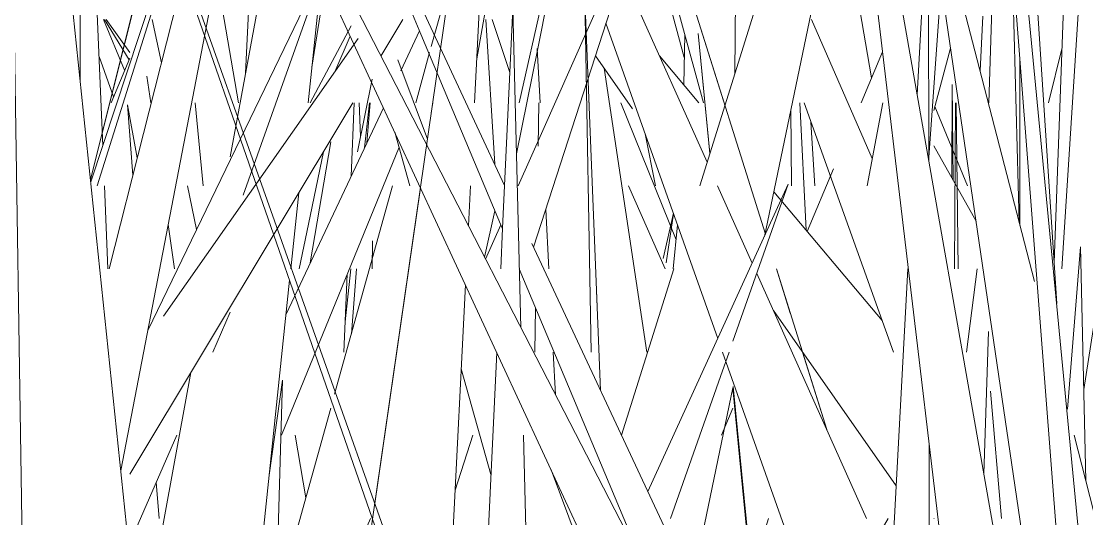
# Model space of a CAD drawing. Header units: millimetres. Extents: x -9575 to 27274, y -4387 to 11354.
# Drawn here: x -6287.36 to -6251.98, y 3072.05 to 3088.56 of the extents above; entities that cross this region are included whole.
import ezdxf

# ---------------------------------------------------------------- set-up
doc = ezdxf.new("R2010")
doc.units = ezdxf.units.MM
doc.layers.add('G-IMPT', color=8, linetype='Continuous', lineweight=9)

# ---------------------------------------------------------------- blocks, each defined once
blk = doc.blocks.new('Grass Array - 25_dwg-V49-North')
at = {"layer": 'G-IMPT'}
for p, q in [((-6285.061, 3083.316), (-6277.621, 3112.965)), ((-6281.379, 3048.02), (-6287.95, 3111.006)), ((-6251.143, 3048), (-6256.044, 3111.062)), ((-6272.508, 3063.788), (-6287.199, 3105.172)), ((-6269.462, 3103.185), (-6264.705, 3085.859)), ((-6262.645, 3081.494), (-6269.462, 3103.185)), ((-6280.545, 3101.309), (-6285.06, 3083.309)), ((-6260.389, 3058.27), (-6282.433, 3101.013)), ((-6279.172, 3048.052), (-6271.569, 3100.521)), ((-6271.569, 3100.521), (-6272.305, 3085.859)), ((-6254.983, 3100.053), (-6250.034, 3048.716)), ((-6287.773, 3099.735), (-6286.992, 3049.993)), ((-6264.829, 3083.1), (-6260.389, 3097.271)), ((-6284.843, 3083.1), (-6280.504, 3096.85)), ((-6271.307, 3083.116), (-6277.788, 3096.963)), ((-6274.086, 3088.129), (-6277.788, 3096.963)), ((-6284.444, 3080.341), (-6280.419, 3096.162)), ((-6284.129, 3096.31), (-6272.292, 3062.269)), ((-6279.854, 3095.449), (-6284.053, 3073.653)), ((-6259.716, 3095.608), (-6262.678, 3081.424)), ((-6257.539, 3094.748), (-6252.749, 3062.23)), ((-6257.539, 3094.748), (-6255.457, 3086.684)), ((-6252.972, 3079.196), (-6253.948, 3094.136)), ((-6285.401, 3086.57), (-6285.407, 3093.08)), ((-6280.419, 3084.059), (-6278.764, 3093.095)), ((-6264.017, 3085.859), (-6266.34, 3093.25)), ((-6260.232, 3093.138), (-6259.121, 3086.687)), ((-6270.346, 3081.061), (-6266.564, 3092.769)), ((-6270.042, 3084.94), (-6266.564, 3092.769)), ((-6257.604, 3086.119), (-6257.244, 3092.747)), ((-6257.222, 3083.948), (-6257.234, 3092.682)), ((-6277.996, 3091.44), (-6257.863, 3048)), ((-6271.527, 3091.377), (-6272.232, 3087.313)), ((-6270.822, 3085.859), (-6269.578, 3091.377)), ((-6270.21, 3087.653), (-6269.462, 3091.377)), ((-6263.659, 3086.833), (-6263.622, 3091.377)), ((-6263.659, 3086.833), (-6263.622, 3091.377)), ((-6282.495, 3090.973), (-6285.052, 3083.228)), ((-6252.805, 3080.341), (-6252.134, 3090.759)), ((-6284.654, 3084.432), (-6284.903, 3090.403)), ((-6283.158, 3078.3), (-6277.373, 3090.258)), ((-6280.149, 3085.859), (-6280.878, 3090.134)), ((-6279.992, 3082.794), (-6277.353, 3090.22)), ((-6277.371, 3090.254), (-6277.83, 3085.859)), ((-6273.743, 3087.726), (-6273.076, 3090.125)), ((-6279.772, 3089.84), (-6279.91, 3086.84)), ((-6277.707, 3087.04), (-6277.24, 3090.006)), ((-6256.808, 3089.786), (-6257.222, 3084.039)), ((-6268.647, 3089.399), (-6268.428, 3077.582)), ((-6268.647, 3089.399), (-6268.344, 3081.849)), ((-6268.122, 3076.311), (-6268.647, 3089.399)), ((-6264.584, 3083.881), (-6267.065, 3089.412)), ((-6271.375, 3081.691), (-6271.03, 3088.982)), ((-6270.772, 3078.402), (-6271.03, 3088.982)), ((-6255.429, 3088.728), (-6255.517, 3086.918)), ((-6283.928, 3086.938), (-6284.633, 3088.618)), ((-6283.783, 3087.285), (-6284.6, 3088.618)), ((-6283.759, 3087.524), (-6284.542, 3088.618)), ((-6282.705, 3087.178), (-6283.009, 3088.618)), ((-6277.768, 3085.859), (-6276.401, 3088.415)), ((-6275.416, 3087.407), (-6274.688, 3088.618)), ((-6271.931, 3088.618), (-6271.637, 3083.819)), ((-6267.942, 3088.502), (-6264.227, 3078.035)), ((-6276.176, 3087.988), (-6282.641, 3078.773)), ((-6276.948, 3086.887), (-6276.433, 3088.068)), ((-6274.133, 3088.241), (-6274.757, 3086.918)), ((-6274.086, 3088.129), (-6271.388, 3081.691)), ((-6265.358, 3086.452), (-6265.327, 3088.123)), ((-6264.492, 3084.175), (-6264.883, 3088.16)), ((-6264.488, 3084.187), (-6264.883, 3088.16)), ((-6270.21, 3087.653), (-6270.912, 3084.159)), ((-6270.226, 3087.653), (-6270.131, 3085.859)), ((-6256.497, 3087.674), (-6257.051, 3085.599)), ((-6252.795, 3087.694), (-6253.248, 3085.859)), ((-6284.777, 3087.388), (-6284.297, 3086.056)), ((-6284.379, 3085.859), (-6283.759, 3087.341)), ((-6274.852, 3087.281), (-6273.869, 3084.653)), ((-6274.262, 3085.859), (-6273.798, 3087.528)), ((-6259.468, 3085.859), (-6258.758, 3087.551)), ((-6254.199, 3087.323), (-6254.191, 3081.782)), ((-6266.589, 3077.582), (-6268.007, 3087.006)), ((-6283.187, 3086.738), (-6283.061, 3085.859)), ((-6276.199, 3084.224), (-6275.71, 3086.637)), ((-6253.711, 3079.921), (-6255.457, 3086.684)), ((-6256.454, 3083.365), (-6256.442, 3086.458)), ((-6256.407, 3083.281), (-6256.442, 3086.458)), ((-6283.759, 3073.53), (-6276.346, 3085.859)), ((-6281.586, 3085.859), (-6281.318, 3083.1)), ((-6276.301, 3085.859), (-6276.403, 3083.426)), ((-6276.14, 3085.859), (-6276.095, 3084.737)), ((-6275.964, 3084.357), (-6275.797, 3085.859)), ((-6275.885, 3084.523), (-6275.778, 3085.859)), ((-6273.743, 3085.52), (-6273.694, 3085.859)), ((-6270.173, 3085.859), (-6270.196, 3084.422)), ((-6259.272, 3083.1), (-6258.748, 3085.859)), ((-6256.365, 3080.341), (-6256.333, 3085.859)), ((-6256.239, 3080.341), (-6256.31, 3085.859)), ((-6283.652, 3083.453), (-6283.83, 3085.788)), ((-6283.507, 3084.025), (-6283.83, 3085.788)), ((-6275.333, 3085.694), (-6278.565, 3078.838)), ((-6261.798, 3085.638), (-6261.781, 3083.1)), ((-6255.934, 3083.1), (-6257.015, 3085.733)), ((-6261.003, 3083.1), (-6261.133, 3085.218)), ((-6274.456, 3083.1), (-6274.956, 3084.881)), ((-6270.042, 3084.94), (-6270.859, 3083.1)), ((-6266.637, 3084.824), (-6266.301, 3083.1)), ((-6277.762, 3080.541), (-6277.081, 3084.564)), ((-6274.815, 3084.38), (-6278.722, 3074.823)), ((-6277.824, 3081.829), (-6277.325, 3084.232)), ((-6261.261, 3081.59), (-6260.389, 3083.668)), ((-6284.484, 3080.341), (-6284.599, 3083.1)), ((-6281.536, 3081.653), (-6281.842, 3083.1)), ((-6276.953, 3076.185), (-6275.03, 3083.1)), ((-6275.633, 3072.481), (-6274.103, 3083.039)), ((-6272.444, 3083.1), (-6272.51, 3081.773)), ((-6266.551, 3072.954), (-6261.887, 3083.152)), ((-6263.084, 3080.535), (-6264.234, 3083.1)), ((-6263.727, 3077.941), (-6261.887, 3083.152)), ((-6278.143, 3082.871), (-6278.408, 3080.341)), ((-6269.942, 3082.31), (-6269.838, 3080.341)), ((-6271.976, 3080.738), (-6271.631, 3082.271)), ((-6266.037, 3080.689), (-6265.702, 3082.191)), ((-6265.943, 3080.547), (-6265.695, 3082.171)), ((-6282.481, 3081.812), (-6282.27, 3080.341)), ((-6277.824, 3081.829), (-6278.133, 3080.341)), ((-6271.435, 3081.804), (-6271.94, 3080.667)), ((-6271.375, 3081.691), (-6271.438, 3080.341)), ((-6268.122, 3076.311), (-6268.344, 3081.849)), ((-6265.567, 3081.81), (-6265.706, 3080.341)), ((-6275.696, 3081.278), (-6275.712, 3080.341)), ((-6259.678, 3058.27), (-6270.403, 3081.184)), ((-6276.605, 3078.584), (-6276.41, 3080.341)), ((-6276.395, 3078.191), (-6276.222, 3080.341)), ((-6270.822, 3080.341), (-6267.065, 3071.377)), ((-6267.422, 3074.823), (-6265.693, 3080.341)), ((-6259.286, 3072.065), (-6262.931, 3080.194)), ((-6261.824, 3078.88), (-6262.283, 3080.341)), ((-6260.611, 3075.019), (-6262.283, 3080.341)), ((-6257.917, 3080.341), (-6259.413, 3052.752)), ((-6255.968, 3077.582), (-6255.61, 3080.341)), ((-6278.447, 3079.969), (-6279.563, 3069.306)), ((-6276.539, 3080.165), (-6276.647, 3077.582)), ((-6272.609, 3079.816), (-6273.275, 3066.547)), ((-6280.419, 3078.913), (-6280.998, 3077.582)), ((-6270.284, 3079.057), (-6270.308, 3077.582)), ((-6255.239, 3078.267), (-6255.393, 3073.539)), ((-6271.569, 3077.573), (-6272.966, 3048)), ((-6269.691, 3077.582), (-6269.616, 3076.16)), ((-6264.137, 3076.778), (-6263.853, 3077.582)), ((-6264.067, 3077.582), (-6261.129, 3069.306)), ((-6260.611, 3075.019), (-6261.416, 3077.582)), ((-6271.761, 3073.517), (-6272.749, 3077.03)), ((-6283.426, 3067.645), (-6281.729, 3076.906)), ((-6278.68, 3076.646), (-6279.519, 3048.831)), ((-6278.68, 3076.646), (-6279.124, 3073.5)), ((-6264.137, 3076.778), (-6265.801, 3072.065)), ((-6263.727, 3076.399), (-6265.095, 3069.844)), ((-6263.727, 3076.374), (-6262.614, 3065.034)), ((-6262.589, 3065.078), (-6263.718, 3076.439)), ((-6255.17, 3076.281), (-6254.808, 3072.065)), ((-6278.866, 3069.306), (-6277.081, 3075.725)), ((-6264.103, 3074.823), (-6263.727, 3075.718)), ((-6282.199, 3074.823), (-6283.759, 3071.24)), ((-6277.91, 3072.746), (-6278.264, 3074.823)), ((-6272.951, 3072.996), (-6272.361, 3074.823)), ((-6270.242, 3056.746), (-6270.684, 3074.823)), ((-6257.178, 3052.752), (-6257.209, 3074.525)), ((-6250.373, 3066.993), (-6252.394, 3074.823)), ((-6269.764, 3073.678), (-6261.336, 3051.144)), ((-6282.876, 3073.268), (-6282.785, 3072.065)), ((-6275.762, 3072.065), (-6279.041, 3064.685)), ((-6262.54, 3072.065), (-6263.727, 3068.22)), ((-6258.573, 3072.065), (-6262.839, 3064.644)), ((-6257.051, 3072.055), (-6257.047, 3072.065))]:
    blk.add_line(p, q, dxfattribs=at)
blk = doc.blocks.new('Grass Array - 25_dwg-V50-North')
at = {"layer": 'G-IMPT'}
for p, q in [((-6251.307, 3050.293), (-6260.646, 3103.428)), ((-6267.138, 3094.053), (-6265.341, 3087.36)), ((-6259.468, 3093.519), (-6254.055, 3048)), ((-6255.038, 3091.658), (-6255.225, 3085.859)), ((-6252.658, 3091.377), (-6253.061, 3080.554)), ((-6254.219, 3081.89), (-6254.456, 3090.637)), ((-6271.719, 3088.618), (-6271.131, 3086.858)), ((-6259.1, 3084.007), (-6261.121, 3088.618)), ((-6267.065, 3085.659), (-6268.293, 3087.415)), ((-6266.169, 3087.414), (-6264.859, 3085.859)), ((-6267.451, 3085.859), (-6265.614, 3081.312)), ((-6261.298, 3081.633), (-6261.507, 3085.859)), ((-6261.363, 3085.859), (-6258.393, 3077.582)), ((-6255.651, 3081.932), (-6257.051, 3084.43)), ((-6265.971, 3080.341), (-6267.191, 3083.1)), ((-6262.369, 3082.904), (-6258.77, 3078.634)), ((-6251.041, 3082.993), (-6252.073, 3076.342)), ((-6252.177, 3081.078), (-6252.618, 3075.691)), ((-6252.618, 3075.691), (-6252.177, 3081.078)), ((-6252.177, 3081.078), (-6252.008, 3073.326)), ((-6258.307, 3073.142), (-6262.378, 3078.961))]:
    blk.add_line(p, q, dxfattribs=at)
blk = doc.blocks.new('Grass Array - Grass Array-V52-North')
for name in ['Grass Array - 25_dwg-V49-North', 'Grass Array - 25_dwg-V50-North']:
    blk.add_blockref(name, (0, 0))

msp = doc.modelspace()

# ---------------------------------------------------------------- block references
msp.add_blockref('Grass Array - Grass Array-V52-North', (0, 0))

doc.saveas('drawing.dxf')
